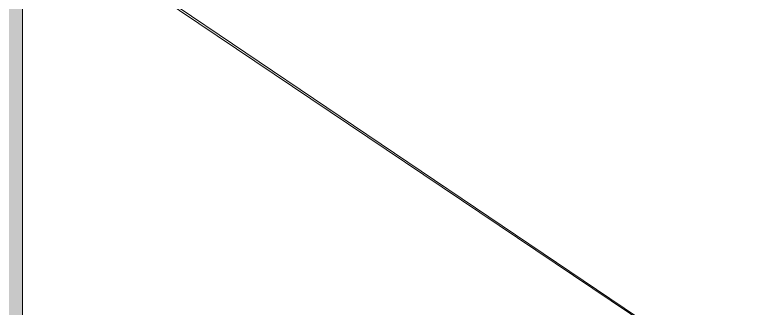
# Model space of a CAD drawing. Header units: inches. Extents: x 4017 to 5703, y -944 to 2840.
# Drawn here: x 4142.219 to 4144.722, y 1253.582 to 1254.558 of the extents above; entities that cross this region are included whole.
import ezdxf

# ---------------------------------------------------------------- set-up
doc = ezdxf.new("R2010")
doc.units = ezdxf.units.IN
doc.header["$MEASUREMENT"] = 0
doc.layers.get('0').update_dxf_attribs({"color": 5})
doc.layers.add('1 - subStructural - Bearing', color=132, linetype='Continuous', lineweight=9)

# ---------------------------------------------------------------- blocks, each defined once
blk = doc.blocks.new('ddddw')
at = {"layer": '1 - subStructural - Bearing'}
h = blk.add_hatch(color=256, dxfattribs=at)
h.dxf.hatch_style = 1
edge = h.paths.add_edge_path()
edge.add_line((-4.6224, 0.1891), (-5.6001, 0.1891))
edge.add_line((-5.6001, 0.1891), (-5.6001, -3.2341))
edge.add_line((-5.6001, -3.2341), (-4.4083, -3.2341))
edge.add_arc((-4.4083, -3.1241), 0.11, -90, 90)
edge.add_line((-4.4083, -3.0141), (-4.6015, -3.0141))
edge.add_line((-4.6015, -3.0141), (-4.6015, -3.0874))
edge.add_line((-4.6015, -3.0874), (-4.4083, -3.0874))
edge.add_arc((-4.4083, -3.1241), 0.0367, -90, 90, ccw=False)
edge.add_line((-4.4083, -3.1607), (-5.5268, -3.1607))
edge.add_line((-5.5268, -3.1607), (-5.5268, 0.1157))
edge.add_line((-5.5268, 0.1157), (-4.6528, 0.1157))
edge.add_line((-4.6528, 0.1157), (-3.7972, -0.4954))
edge.add_line((-3.7972, -0.4954), (-2.5143, -0.4954))
edge.add_line((-2.5143, -0.4954), (-1.9032, 0.1157))
edge.add_line((-1.9032, 0.1157), (-0.6735, 0.1157))
edge.add_line((-0.6735, 0.1157), (-0.6735, -3.1607))
edge.add_line((-0.6735, -3.1607), (-1.9032, -3.1607))
edge.add_line((-1.9032, -3.1607), (-1.71, -3.0874))
edge.add_line((-1.71, -3.0874), (-1.71, -3.0141))
edge.add_line((-1.71, -3.0141), (-1.9032, -3.0141))
edge.add_arc((-1.9032, -3.1241), 0.11, 90, 270)
edge.add_line((-1.9032, -3.2341), (-0.6002, -3.2341))
edge.add_line((-0.6002, -3.2341), (-0.6002, 0.1891))
edge.add_line((-0.6002, 0.1891), (-1.9335, 0.1891))
edge.add_line((-1.9335, 0.1891), (-2.5446, -0.422))
edge.add_line((-2.5446, -0.422), (-3.7668, -0.422))
edge.add_line((-3.7668, -0.422), (-4.6224, 0.1891))
for p in [(-5.6001, -3.201), (-5.5268, -3.1607)]:
    blk.add_line(p, (-0.6735, 0.1157), dxfattribs=at)
blk.add_lwpolyline([(-2.5446, -0.422), (-3.7668, -0.422), (-4.6224, 0.1891), (-5.6001, 0.1891), (-5.6001, -3.2341), (-4.4083, -3.2341, 1), (-4.4083, -3.0141), (-4.6015, -3.0141), (-4.6015, -3.0874), (-4.4083, -3.0874, -1), (-4.4083, -3.1607), (-5.5268, -3.1607), (-5.5268, 0.1157), (-4.6528, 0.1157), (-3.7972, -0.4954), (-2.5143, -0.4954)], format="xyb", dxfattribs=at)

msp = doc.modelspace()

# ---------------------------------------------------------------- block references
at = {"xscale": -1, "rotation": 180}
msp.add_blockref('ddddw', (4147.7703, 1251.7736), dxfattribs=at)

doc.saveas('drawing.dxf')
